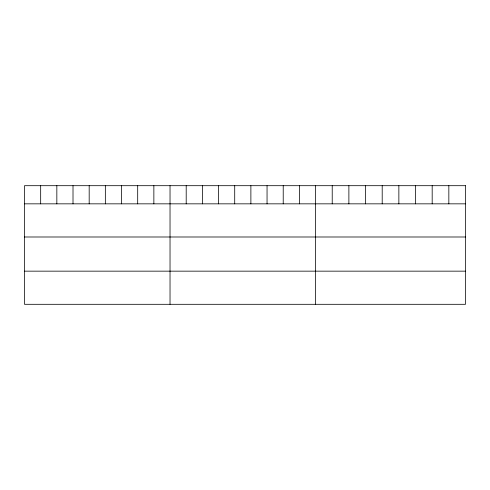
<?xml version="1.0" encoding="UTF-8"?>
<svg xmlns="http://www.w3.org/2000/svg" width="490" height="490" viewBox="0 0 490 490"><rect width="100%" height="100%" fill="white"/><g stroke="black" fill="none" stroke-linecap="round" stroke-linejoin="round"><path stroke-width="0.73" d="M24.5 203.84L465.5 203.84M24.5 236.995L465.5 236.995M24.5 271.154L465.5 271.154M448.84 185.692L448.84 203.84M432.18 185.692L432.18 203.84M415.52 185.692L415.52 203.84M398.86 185.692L398.86 203.84M382.2 185.692L382.2 203.84M365.54 185.692L365.54 203.84M348.88 185.692L348.88 203.84M332.22 185.692L332.22 203.84M315.56 185.692L315.56 304.308M299.39 185.692L299.39 203.84M283.22 185.692L283.22 203.84M267.05 185.692L267.05 203.84M250.88 185.692L250.88 203.84M234.71 185.692L234.71 203.84M218.54 185.692L218.54 203.84M202.37 185.692L202.37 203.84M186.2 185.692L186.2 203.84M170.03 185.692L170.03 304.308M153.86 185.692L153.86 203.84M137.69 185.692L137.69 203.84M121.52 185.692L121.52 203.84M105.35 185.692L105.35 203.84M89.18 185.692L89.18 203.84M73.01 185.692L73.01 203.84M56.84 185.692L56.84 203.84M40.67 185.692L40.67 203.84M465.5 185.692L24.5 185.692L24.5 304.308L465.5 304.308L465.5 185.692"/></g></svg>
